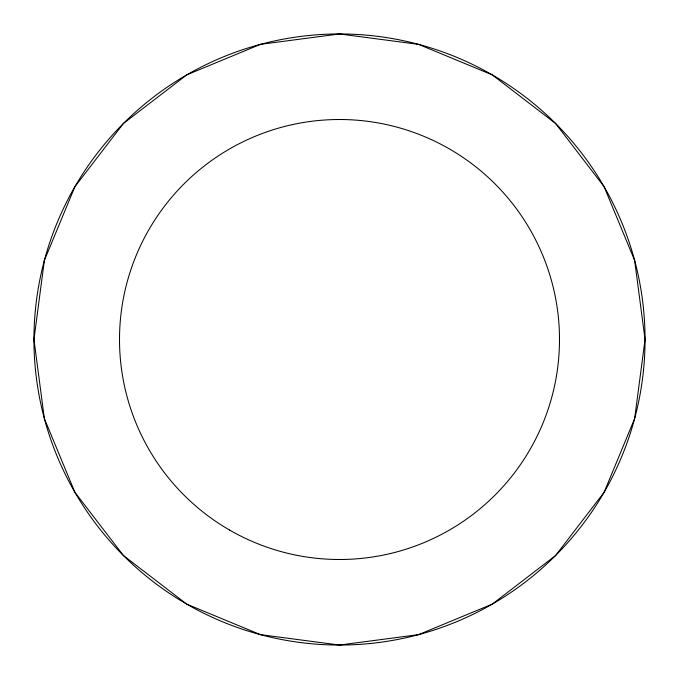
<?xml version="1.0" encoding="UTF-8"?>
<svg xmlns="http://www.w3.org/2000/svg" width="679" height="679" viewBox="0 0 679 679"><rect width="100%" height="100%" fill="white"/><g stroke="black" fill="none" stroke-linecap="round" stroke-linejoin="round"><path stroke-width="1.02" d="M44.364 260.422L33.95 339.5L44.364 418.578L74.885 492.275L123.442 555.558L186.725 604.115L260.422 634.636L339.5 645.05L418.578 634.636L492.275 604.115L555.558 555.558L604.115 492.275L634.636 418.578L645.05 339.5L634.636 260.422L604.115 186.725L555.558 123.442L492.275 74.885L418.578 44.364L339.5 33.95L260.422 44.364L186.725 74.885L123.442 123.442L74.885 186.725L44.364 260.422M186.725 604.115A305.55 305.55 0 0 0 645.05 339.5A305.55 305.55 0 0 0 186.725 74.885A305.55 305.55 0 0 0 186.725 604.115M229.502 530.019A219.996 219.996 0 0 0 559.496 339.5A219.996 219.996 0 0 0 229.502 148.981A219.996 219.996 0 0 0 229.502 530.019"/></g></svg>
